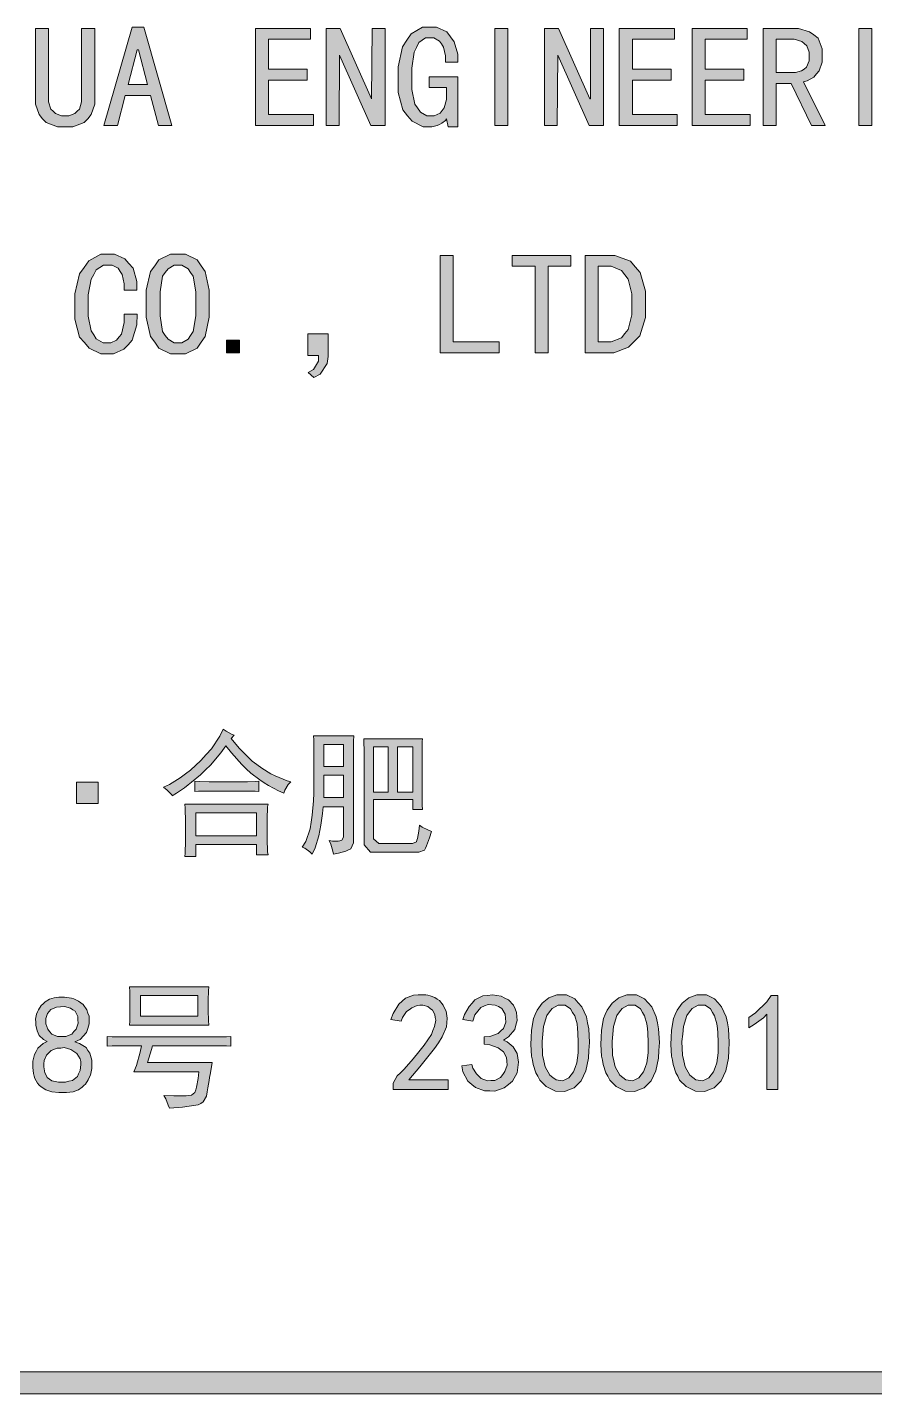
# Model space of a CAD drawing. Header units: millimetres. Extents: x 0 to 586, y 0 to 414.
# Drawn here: x 556.92 to 568.46, y 350.6 to 369.21 of the extents above; entities that cross this region are included whole.
import ezdxf

# ---------------------------------------------------------------- set-up
doc = ezdxf.new("R2010")
doc.units = ezdxf.units.MM

msp = doc.modelspace()

# ---------------------------------------------------------------- hatches: boundary and pattern name
h = msp.add_hatch(color=0)
h.dxf.hatch_style = 2
h.paths.add_polyline_path([(557.840444, 368.261194), (557.840444, 368.165944), (557.791056, 368.021306), (557.745194, 367.964861), (557.695806, 367.911944), (557.540583, 367.8555), (557.438278, 367.8555), (557.332444, 367.8555), (557.18075, 367.911944), (557.131361, 367.964861), (557.0855, 368.021306), (557.036111, 368.165944), (557.036111, 368.261194), (557.036111, 369.196056), (557.2125, 369.196056), (557.2125, 368.261194), (557.2125, 368.194167), (557.24425, 368.095389), (557.276, 368.067167), (557.30775, 368.035417), (557.388889, 368.003667), (557.438278, 368.003667), (557.487667, 368.003667), (557.568806, 368.035417), (557.600556, 368.067167), (557.632306, 368.095389), (557.660528, 368.194167), (557.660528, 368.261194), (557.660528, 369.196056), (557.840444, 369.196056)])
h = msp.add_hatch(color=0)
h.paths.add_polyline_path([(558.891722, 367.873139), (558.708278, 367.873139), (558.598917, 368.282361), (558.256722, 368.282361), (558.150889, 367.873139), (557.963917, 367.873139), (558.351972, 369.210167), (558.507194, 369.210167)])
h.paths.add_polyline_path([(558.560111, 368.430528), (558.436639, 368.90325), (558.419, 368.90325), (558.295528, 368.430528)])
h = msp.add_hatch(color=0)
h.dxf.hatch_style = 2
h.paths.add_polyline_path([(560.817889, 367.873139), (560.031194, 367.873139), (560.031194, 369.196056), (560.779083, 369.196056), (560.779083, 369.047889), (560.207583, 369.047889), (560.207583, 368.638667), (560.733222, 368.638667), (560.733222, 368.4905), (560.207583, 368.4905), (560.207583, 368.021306), (560.817889, 368.021306)])
h = msp.add_hatch(color=0)
h.dxf.hatch_style = 2
h.paths.add_polyline_path([(561.795083, 367.873139), (561.601056, 367.873139), (561.174194, 368.832694), (561.167139, 367.873139), (560.99075, 367.873139), (560.99075, 369.196056), (561.18125, 369.196056), (561.608111, 368.2365), (561.615167, 369.196056), (561.795083, 369.196056)])
h = msp.add_hatch(color=0)
h.dxf.hatch_style = 2
h.paths.add_polyline_path([(562.782861, 367.8555), (562.652333, 367.8555), (562.631167, 367.964861), (562.613528, 367.943694), (562.567667, 367.904889), (562.532389, 367.88725), (562.500639, 367.873139), (562.430083, 367.8555), (562.391278, 367.8555), (562.310139, 367.8555), (562.161972, 367.933111), (562.098472, 368.007194), (562.034972, 368.084806), (561.971472, 368.324694), (561.971472, 368.4905), (561.971472, 368.673944), (562.031444, 368.945583), (562.087889, 369.033778), (562.147861, 369.121972), (562.303083, 369.210167), (562.405389, 369.210167), (562.493583, 369.210167), (562.634694, 369.146667), (562.684083, 369.079639), (562.733472, 369.012611), (562.782861, 368.843278), (562.782861, 368.737444), (562.613528, 368.737444), (562.613528, 368.822111), (562.588833, 368.942056), (562.560611, 368.984389), (562.532389, 369.023194), (562.454778, 369.065528), (562.405389, 369.065528), (562.341889, 369.065528), (562.250167, 369.002028), (562.218417, 368.935), (562.190194, 368.8715), (562.158444, 368.656306), (562.158444, 368.508139), (562.158444, 368.3635), (562.19725, 368.165944), (562.236056, 368.113028), (562.274861, 368.056583), (562.363056, 368.003667), (562.412444, 368.003667), (562.461833, 368.003667), (562.542972, 368.042472), (562.571194, 368.07775), (562.599417, 368.113028), (562.631167, 368.229444), (562.631167, 368.307056), (562.631167, 368.391722), (562.391278, 368.391722), (562.391278, 368.536361), (562.782861, 368.536361)])
h = msp.add_hatch(color=0)
h.dxf.hatch_style = 2
h.paths.add_polyline_path([(563.463722, 367.873139), (563.287333, 367.873139), (563.287333, 369.196056), (563.463722, 369.196056)])
h = msp.add_hatch(color=0)
h.dxf.hatch_style = 2
h.paths.add_polyline_path([(564.765472, 367.873139), (564.571444, 367.873139), (564.144583, 368.832694), (564.137528, 367.873139), (563.961139, 367.873139), (563.961139, 369.196056), (564.155167, 369.196056), (564.5785, 368.2365), (564.589083, 368.2365), (564.589083, 369.196056), (564.765472, 369.196056)])
h = msp.add_hatch(color=0)
h.dxf.hatch_style = 2
h.paths.add_polyline_path([(565.770889, 367.873139), (564.980667, 367.873139), (564.980667, 369.196056), (565.732083, 369.196056), (565.732083, 369.047889), (565.160583, 369.047889), (565.160583, 368.638667), (565.686222, 368.638667), (565.686222, 368.4905), (565.160583, 368.4905), (565.160583, 368.021306), (565.770889, 368.021306)])
h = msp.add_hatch(color=0)
h.dxf.hatch_style = 2
h.paths.add_polyline_path([(566.762194, 367.873139), (565.971972, 367.873139), (565.971972, 369.196056), (566.723389, 369.196056), (566.723389, 369.047889), (566.151889, 369.047889), (566.151889, 368.638667), (566.677528, 368.638667), (566.677528, 368.4905), (566.151889, 368.4905), (566.151889, 368.021306), (566.762194, 368.021306)])
h = msp.add_hatch(color=0)
h.paths.add_polyline_path([(567.781722, 367.873139), (567.598278, 367.873139), (567.319583, 368.444639), (567.1185, 368.444639), (567.1185, 367.873139), (566.938583, 367.873139), (566.938583, 369.196056), (567.326639, 369.196056), (567.418361, 369.196056), (567.570056, 369.150194), (567.630028, 369.107861), (567.686472, 369.062), (567.742917, 368.917361), (567.742917, 368.815056), (567.742917, 368.737444), (567.704111, 368.6175), (567.665306, 368.575167), (567.630028, 368.532833), (567.538306, 368.479917), (567.488917, 368.469333)])
h.paths.add_polyline_path([(567.566528, 368.815056), (567.566528, 368.8715), (567.534778, 368.956167), (567.4995, 368.987917), (567.46775, 369.016139), (567.361917, 369.047889), (567.287833, 369.047889), (567.1185, 369.047889), (567.1185, 368.592806), (567.333694, 368.592806), (567.379556, 368.592806), (567.460694, 368.6175), (567.495972, 368.642194), (567.53125, 368.666889), (567.566528, 368.755083)])
h = msp.add_hatch(color=0)
h.dxf.hatch_style = 2
h.paths.add_polyline_path([(568.416722, 367.873139), (568.240333, 367.873139), (568.240333, 369.196056), (568.416722, 369.196056)])
h = msp.add_hatch(color=0)
h.dxf.hatch_style = 2
h.paths.add_polyline_path([(558.419, 365.304917), (558.415472, 365.160278), (558.351972, 364.952139), (558.295528, 364.888639), (558.235556, 364.828667), (558.097972, 364.765167), (558.016833, 364.765167), (557.921583, 364.765167), (557.762833, 364.83925), (557.699333, 364.916861), (557.632306, 364.990944), (557.568806, 365.234361), (557.568806, 365.400167), (557.568806, 365.580083), (557.632306, 365.851722), (557.695806, 365.939917), (557.759306, 366.031639), (557.921583, 366.119833), (558.023889, 366.119833), (558.108556, 366.119833), (558.249667, 366.056333), (558.306111, 365.992833), (558.362556, 365.929333), (558.415472, 365.749417), (558.411944, 365.633), (558.239083, 365.633), (558.239083, 365.717667), (558.214389, 365.844667), (558.186167, 365.887), (558.157944, 365.929333), (558.076806, 365.971667), (558.023889, 365.971667), (557.960389, 365.971667), (557.861611, 365.908167), (557.826333, 365.844667), (557.791056, 365.781167), (557.75225, 365.565972), (557.75225, 365.414278), (557.75225, 365.276694), (557.791056, 365.079139), (557.826333, 365.022694), (557.861611, 364.969778), (557.956861, 364.913333), (558.016833, 364.913333), (558.059167, 364.913333), (558.136778, 364.952139), (558.172056, 364.994472), (558.203806, 365.033278), (558.239083, 365.192028), (558.239083, 365.304917)])
h = msp.add_hatch(color=0)
h.paths.add_polyline_path([(559.399722, 365.446028), (559.399722, 365.262583), (559.343278, 365.001528), (559.290361, 364.923917), (559.233917, 364.842778), (559.075167, 364.765167), (558.976389, 364.765167), (558.874083, 364.765167), (558.715333, 364.842778), (558.658889, 364.923917), (558.598917, 365.001528), (558.542472, 365.262583), (558.542472, 365.446028), (558.542472, 365.629472), (558.598917, 365.887), (558.658889, 365.964611), (558.715333, 366.042222), (558.874083, 366.119833), (558.976389, 366.119833), (559.075167, 366.119833), (559.233917, 366.042222), (559.290361, 365.964611), (559.343278, 365.887), (559.399722, 365.629472)])
h.paths.add_polyline_path([(559.216278, 365.446028), (559.216278, 365.608306), (559.181, 365.819972), (559.145722, 365.872889), (559.110444, 365.922278), (559.025778, 365.971667), (558.976389, 365.971667), (558.923472, 365.971667), (558.838806, 365.922278), (558.8, 365.872889), (558.764722, 365.819972), (558.729444, 365.608306), (558.729444, 365.446028), (558.729444, 365.28375), (558.764722, 365.068556), (558.8, 365.015639), (558.838806, 364.962722), (558.923472, 364.913333), (558.976389, 364.913333), (559.025778, 364.913333), (559.110444, 364.962722), (559.145722, 365.015639), (559.181, 365.068556), (559.216278, 365.28375)])
h = msp.add_hatch(color=0)
h.dxf.hatch_style = 2
h.paths.add_polyline_path([(563.347306, 364.779278), (562.542972, 364.779278), (562.542972, 366.102194), (562.719361, 366.102194), (562.719361, 364.927444), (563.347306, 364.927444)])
h = msp.add_hatch(color=0)
h.dxf.hatch_style = 2
h.paths.add_polyline_path([(564.320972, 365.957556), (564.014056, 365.957556), (564.014056, 364.779278), (563.834139, 364.779278), (563.834139, 365.957556), (563.523694, 365.957556), (563.523694, 366.102194), (564.320972, 366.102194)])
h = msp.add_hatch(color=0)
h.paths.add_polyline_path([(565.336972, 365.438972), (565.336972, 365.259056), (565.259361, 365.008583), (565.185278, 364.930972), (565.107667, 364.856889), (564.906583, 364.779278), (564.779583, 364.779278), (564.515, 364.779278), (564.515, 366.102194), (564.779583, 366.102194), (564.920694, 366.102194), (565.132361, 366.024583), (565.199389, 365.9505), (565.266417, 365.872889), (565.336972, 365.615361)])
h.paths.add_polyline_path([(565.15, 365.438972), (565.15, 365.580083), (565.104139, 365.781167), (565.058278, 365.841139), (565.012417, 365.897583), (564.871306, 365.957556), (564.779583, 365.957556), (564.694917, 365.957556), (564.694917, 364.927444), (564.779583, 364.927444), (564.871306, 364.927444), (565.012417, 364.983889), (565.058278, 365.040333), (565.104139, 365.096778), (565.15, 365.294333)])
h = msp.add_hatch(color=0)
h.dxf.hatch_style = 2
h.paths.add_polyline_path([(559.812472, 364.779278), (559.632556, 364.779278), (559.632556, 364.952139), (559.812472, 364.952139)])
h = msp.add_hatch(color=0)
h.dxf.hatch_style = 2
h.paths.add_polyline_path([(560.740278, 365.036806), (561.018972, 365.036806), (561.018972, 364.726361), (561.004861, 364.631111), (560.909611, 364.486472), (560.824944, 364.440611), (560.747333, 364.511167), (560.817889, 364.549972), (560.884917, 364.662861), (560.884917, 364.740472), (560.740278, 364.740472)])
h = msp.add_hatch(color=0)
h.dxf.hatch_style = 2
h.paths.add_polyline_path([(559.699583, 359.526417), (559.808944, 359.395889), (559.981806, 359.215972), (560.048833, 359.170111), (560.115861, 359.120722), (560.239333, 359.046639), (560.295778, 359.018417), (560.352222, 358.993722), (560.458056, 358.951389), (560.510972, 358.937278), (560.475694, 358.898472), (560.426306, 358.820861), (560.415722, 358.782056), (560.341639, 358.813806), (560.207583, 358.887889), (560.147611, 358.923167), (560.087639, 358.961972), (559.967694, 359.053694), (559.904194, 359.113667), (559.844222, 359.170111), (559.703111, 359.328861), (559.6255, 359.427639), (559.554944, 359.328861), (559.417361, 359.163056), (559.346806, 359.099556), (559.279778, 359.032528), (559.159833, 358.930222), (559.113972, 358.894944), (559.064583, 358.856139), (558.955222, 358.782056), (558.89525, 358.74325), (558.888194, 358.760889), (558.828222, 358.820861), (558.778833, 358.863194), (558.856444, 358.902), (559.004611, 358.990194), (559.075167, 359.043111), (559.145722, 359.096028), (559.286833, 359.226556), (559.357389, 359.307694), (559.427944, 359.385306), (559.544361, 359.558167), (559.590222, 359.653417), (559.629028, 359.625194), (559.703111, 359.586389), (559.738389, 359.572278)])
h = msp.add_hatch(color=0)
h.paths.add_polyline_path([(561.033083, 358.136472), (561.078944, 358.129417), (561.153028, 358.129417), (561.177722, 358.132944), (561.202417, 358.14), (561.227111, 358.182333), (561.227111, 358.224667), (561.227111, 358.595083), (560.951944, 358.595083), (560.941361, 358.506889), (560.920194, 358.344611), (560.906083, 358.274056), (560.891972, 358.199972), (560.839056, 358.037694), (560.80025, 357.9495), (560.7685, 357.984778), (560.701472, 358.034167), (560.666194, 358.04475), (560.712056, 358.122361), (560.772028, 358.295222), (560.786139, 358.386944), (560.80025, 358.482194), (560.817889, 358.676222), (560.821417, 358.782056), (560.821417, 358.887889), (560.824944, 359.106611), (560.824944, 359.2195), (560.824944, 359.335917), (560.821417, 359.508778), (560.817889, 359.561694), (561.368222, 359.561694), (561.364694, 359.487611), (561.361167, 359.342972), (561.361167, 359.272417), (561.361167, 358.17175), (561.361167, 358.104722), (561.325889, 358.023583), (561.294139, 358.009472), (561.258861, 357.991833), (561.160083, 357.963611), (561.093056, 357.9495), (561.082472, 357.991833), (561.05425, 358.087083)])
h.paths.add_polyline_path([(561.227111, 358.722083), (561.227111, 359.029), (560.959, 359.029), (560.959, 358.722083)])
h.paths.add_polyline_path([(561.227111, 359.145417), (561.227111, 359.445278), (560.959, 359.445278), (560.959, 359.145417)])
h = msp.add_hatch(color=0)
h.paths.add_polyline_path([(562.303083, 359.519361), (562.299556, 359.484083), (562.296028, 359.258306), (562.296028, 359.064278), (562.296028, 358.87025), (562.299556, 358.619778), (562.303083, 358.559806), (562.169028, 358.559806), (562.169028, 358.693861), (561.636333, 358.693861), (561.636333, 358.224667), (561.636333, 358.161167), (561.706889, 358.097667), (561.777444, 358.097667), (562.126694, 358.097667), (562.1655, 358.097667), (562.218417, 358.118833), (562.225472, 358.143528), (562.236056, 358.164694), (562.253694, 358.263472), (562.26075, 358.344611), (562.296028, 358.319917), (562.377167, 358.281111), (562.423028, 358.259944), (562.398333, 358.175278), (562.356, 358.062389), (562.341889, 358.034167), (562.327778, 358.005944), (562.250167, 357.977722), (562.186667, 357.977722), (561.678667, 357.977722), (561.594, 357.977722), (561.509333, 358.080028), (561.509333, 358.178806), (561.509333, 359.304167), (561.509333, 359.367667), (561.505806, 359.4735), (561.502278, 359.519361)])
h.paths.add_polyline_path([(562.169028, 358.796167), (562.169028, 359.413528), (561.960889, 359.413528), (561.960889, 358.796167)])
h.paths.add_polyline_path([(561.833889, 358.796167), (561.833889, 359.413528), (561.636333, 359.413528), (561.636333, 358.796167)])
h = msp.add_hatch(color=0)
h.dxf.hatch_style = 2
h.paths.add_polyline_path([(557.5935, 358.930222), (557.886306, 358.930222), (557.886306, 358.640944), (557.5935, 358.640944)])
h = msp.add_hatch(color=0)
h.dxf.hatch_style = 2
h.paths.add_polyline_path([(559.865389, 358.937278), (559.921833, 358.937278), (560.027667, 358.940806), (560.073528, 358.944333), (560.073528, 358.803222), (560.024139, 358.80675), (559.921833, 358.810278), (559.872444, 358.810278), (559.456167, 358.810278), (559.375028, 358.810278), (559.251556, 358.80675), (559.202167, 358.803222), (559.202167, 358.944333), (559.272722, 358.940806), (559.399722, 358.937278), (559.456167, 358.937278)])
h = msp.add_hatch(color=0)
h.paths.add_polyline_path([(560.200528, 358.633889), (560.193472, 358.595083), (560.189944, 358.42575), (560.189944, 358.291694), (560.189944, 358.157639), (560.193472, 357.98125), (560.200528, 357.942444), (560.041778, 357.942444), (560.041778, 358.083556), (559.216278, 358.083556), (559.216278, 357.91775), (559.068111, 357.91775), (559.071639, 357.963611), (559.075167, 358.132944), (559.075167, 358.259944), (559.075167, 358.390472), (559.071639, 358.577444), (559.068111, 358.633889)])
h.paths.add_polyline_path([(560.041778, 358.199972), (560.041778, 358.513944), (559.216278, 358.513944), (559.216278, 358.199972)])
h = msp.add_hatch(color=0)
h.paths.add_polyline_path([(559.392667, 356.146806), (559.389139, 356.090361), (559.385611, 355.963361), (559.385611, 355.892806), (559.385611, 355.82225), (559.389139, 355.688194), (559.392667, 355.624694), (558.313167, 355.624694), (558.316694, 355.677611), (558.320222, 355.801083), (558.320222, 355.871639), (558.320222, 355.945722), (558.316694, 356.083306), (558.313167, 356.146806)])
h.paths.add_polyline_path([(559.2445, 355.744639), (559.2445, 356.026861), (558.464861, 356.026861), (558.464861, 355.744639)])
h = msp.add_hatch(color=0)
h.paths.add_polyline_path([(556.997306, 355.088472), (556.997306, 355.134333), (557.018472, 355.222528), (557.043167, 355.264861), (557.064333, 355.307194), (557.138417, 355.374222), (557.191333, 355.402444), (557.145472, 355.427139), (557.0855, 355.483583), (557.071389, 355.515333), (557.057278, 355.547083), (557.039639, 355.621167), (557.039639, 355.6635), (557.036111, 355.702306), (557.046694, 355.772861), (557.060806, 355.804611), (557.074917, 355.832833), (557.113722, 355.889278), (557.138417, 355.913972), (557.166639, 355.942194), (557.223083, 355.977472), (557.254833, 355.984528), (557.286583, 355.995111), (557.353611, 356.005694), (557.392417, 356.005694), (557.427694, 356.005694), (557.494722, 355.995111), (557.526472, 355.988056), (557.554694, 355.981), (557.618194, 355.94925), (557.653472, 355.924556), (557.685222, 355.903389), (557.734611, 355.832833), (557.748722, 355.786972), (557.762833, 355.744639), (557.762833, 355.638806), (557.745194, 355.578833), (557.727556, 355.522389), (557.642889, 355.427139), (557.568806, 355.395389), (557.632306, 355.374222), (557.724028, 355.317778), (557.748722, 355.278972), (557.773417, 355.240167), (557.801639, 355.144917), (557.801639, 355.088472), (557.801639, 355.032028), (557.784, 354.943833), (557.766361, 354.912083), (557.75225, 354.876806), (557.713444, 354.820361), (557.692278, 354.799194), (557.671111, 354.778028), (557.618194, 354.74275), (557.582917, 354.728639), (557.547639, 354.714528), (557.455917, 354.703944), (557.403, 354.703944), (557.350083, 354.703944), (557.254833, 354.714528), (557.216028, 354.728639), (557.177222, 354.74275), (557.113722, 354.781556), (557.0855, 354.80625), (557.060806, 354.830944), (557.025528, 354.894444), (557.014944, 354.929722), (557.007889, 354.965), (556.997306, 355.046139)])
h.paths.add_polyline_path([(557.149, 355.095528), (557.149, 355.053194), (557.163111, 354.972056), (557.18075, 354.940306), (557.194861, 354.908556), (557.258361, 354.862694), (557.304222, 354.855639), (557.346556, 354.845056), (557.441806, 354.848583), (557.487667, 354.859167), (557.537056, 354.86975), (557.604083, 354.922667), (557.621722, 354.961472), (557.642889, 355.003806), (557.653472, 355.084944), (557.649944, 355.127278), (557.642889, 355.166083), (557.597028, 355.236639), (557.554694, 355.264861), (557.515889, 355.293083), (557.424167, 355.317778), (557.378306, 355.310722), (557.328917, 355.307194), (557.247778, 355.275444), (557.216028, 355.243694), (557.184278, 355.215472), (557.152528, 355.141389)])
h.paths.add_polyline_path([(557.177222, 355.677611), (557.177222, 355.638806), (557.201917, 355.56825), (557.226611, 355.5365), (557.254833, 355.501222), (557.335972, 355.469472), (557.392417, 355.469472), (557.448861, 355.469472), (557.53, 355.501222), (557.558222, 355.5365), (557.586444, 355.56825), (557.614667, 355.649389), (557.611139, 355.69525), (557.611139, 355.741111), (557.575861, 355.811667), (557.544111, 355.832833), (557.512361, 355.854), (557.427694, 355.875167), (557.374778, 355.871639), (557.318333, 355.868111), (557.24425, 355.836361), (557.219556, 355.808139), (557.198389, 355.779917), (557.177222, 355.712889)])
h = msp.add_hatch(color=0)
h.dxf.hatch_style = 2
h.paths.add_polyline_path([(561.900917, 354.7745), (561.904444, 354.830944), (561.957361, 354.93325), (562.003222, 354.975583), (562.052611, 355.021444), (562.176083, 355.162556), (562.250167, 355.257806), (562.32425, 355.349528), (562.423028, 355.497694), (562.444194, 355.550611), (562.465361, 355.603528), (562.483, 355.691722), (562.475944, 355.727), (562.472417, 355.765806), (562.437139, 355.825778), (562.405389, 355.850472), (562.377167, 355.875167), (562.306611, 355.896333), (562.267806, 355.892806), (562.229, 355.889278), (562.154917, 355.857528), (562.119639, 355.832833), (562.084361, 355.808139), (562.031444, 355.727), (562.013806, 355.677611), (561.869167, 355.698778), (561.900917, 355.783444), (561.978528, 355.910444), (562.024389, 355.94925), (562.07025, 355.988056), (562.179611, 356.030389), (562.243111, 356.033917), (562.278389, 356.037444), (562.345417, 356.033917), (562.377167, 356.030389), (562.405389, 356.023333), (562.468889, 355.998639), (562.500639, 355.977472), (562.532389, 355.956306), (562.581778, 355.896333), (562.602944, 355.854), (562.624111, 355.815194), (562.638222, 355.716417), (562.634694, 355.656444), (562.627639, 355.6), (562.571194, 355.462417), (562.518278, 355.381278), (562.465361, 355.303667), (562.264278, 355.053194), (562.116111, 354.880333), (562.652333, 354.880333), (562.652333, 354.746278), (561.900917, 354.746278)])
h = msp.add_hatch(color=0)
h.dxf.hatch_style = 2
h.paths.add_polyline_path([(562.839306, 355.067306), (562.973361, 355.088472), (562.987472, 355.039083), (563.036861, 354.961472), (563.068611, 354.929722), (563.100361, 354.897972), (563.185028, 354.866222), (563.234417, 354.86975), (563.287333, 354.86975), (563.364944, 354.912083), (563.396694, 354.950889), (563.424917, 354.989694), (563.453139, 355.077889), (563.449611, 355.130806), (563.446083, 355.180194), (563.40375, 355.257806), (563.368472, 355.286028), (563.333194, 355.31425), (563.220306, 355.353056), (563.142694, 355.363639), (563.142694, 355.462417), (563.220306, 355.469472), (563.333194, 355.508278), (563.368472, 355.543556), (563.40375, 355.575306), (563.4355, 355.6635), (563.431972, 355.716417), (563.428444, 355.772861), (563.382583, 355.850472), (563.336722, 355.875167), (563.290861, 355.896333), (563.195611, 355.903389), (563.146222, 355.88575), (563.096833, 355.864583), (563.015694, 355.762278), (562.987472, 355.677611), (562.853417, 355.698778), (562.874583, 355.765806), (562.938083, 355.878694), (562.976889, 355.921028), (563.015694, 355.966889), (563.121528, 356.019806), (563.188556, 356.026861), (563.255583, 356.033917), (563.372, 356.016278), (563.421389, 355.991583), (563.470778, 355.966889), (563.541333, 355.892806), (563.5625, 355.843417), (563.583667, 355.794028), (563.590722, 355.684667), (563.573083, 355.624694), (563.558972, 355.564722), (563.474306, 355.462417), (563.40375, 355.416556), (563.456667, 355.395389), (563.534278, 355.328361), (563.5625, 355.2825), (563.590722, 355.236639), (563.608361, 355.120222), (563.601306, 355.046139), (563.590722, 354.975583), (563.527222, 354.859167), (563.470778, 354.813306), (563.414333, 354.767444), (563.287333, 354.725111), (563.216778, 354.728639), (563.146222, 354.728639), (563.02275, 354.7745), (562.973361, 354.816833), (562.920444, 354.859167), (562.853417, 354.986167)])
h = msp.add_hatch(color=0)
h.paths.add_polyline_path([(563.781222, 355.455361), (563.788278, 355.554139), (563.812972, 355.712889), (563.837667, 355.769333), (563.862361, 355.825778), (563.932917, 355.921028), (563.97525, 355.959833), (564.021111, 355.995111), (564.130472, 356.033917), (564.1975, 356.033917), (564.261, 356.033917), (564.373889, 355.981), (564.423278, 355.924556), (564.472667, 355.871639), (564.532639, 355.737583), (564.550278, 355.652917), (564.564389, 355.571778), (564.574972, 355.384806), (564.567917, 355.278972), (564.560861, 355.173139), (564.525583, 355.000278), (564.493833, 354.93325), (564.462083, 354.866222), (564.366833, 354.770972), (564.303333, 354.746278), (564.239833, 354.721583), (564.112833, 354.725111), (564.049333, 354.756861), (563.985833, 354.788611), (563.897639, 354.873278), (563.872944, 354.926194), (563.844722, 354.975583), (563.809444, 355.088472), (563.798861, 355.144917), (563.788278, 355.201361), (563.777694, 355.360111)])
h.paths.add_polyline_path([(563.939972, 355.501222), (563.929389, 355.398917), (563.936444, 355.215472), (563.954083, 355.137861), (563.971722, 355.056722), (564.035222, 354.943833), (564.077556, 354.908556), (564.119889, 354.876806), (564.208083, 354.862694), (564.250417, 354.883861), (564.296278, 354.905028), (564.359778, 354.986167), (564.380944, 355.046139), (564.402111, 355.109639), (564.423278, 355.243694), (564.423278, 355.31425), (564.423278, 355.388333), (564.416222, 355.518861), (564.412694, 355.578833), (564.405639, 355.638806), (564.373889, 355.748167), (564.345667, 355.794028), (564.317444, 355.843417), (564.243361, 355.892806), (564.1975, 355.896333), (564.148111, 355.896333), (564.066972, 355.850472), (564.031694, 355.804611), (563.996417, 355.755222), (563.950556, 355.603528)])
h = msp.add_hatch(color=0)
h.paths.add_polyline_path([(564.733722, 355.455361), (564.73725, 355.554139), (564.765472, 355.712889), (564.790167, 355.769333), (564.814861, 355.825778), (564.885417, 355.921028), (564.92775, 355.959833), (564.973611, 355.995111), (565.082972, 356.033917), (565.146472, 356.033917), (565.2135, 356.033917), (565.326389, 355.981), (565.375778, 355.924556), (565.425167, 355.871639), (565.485139, 355.737583), (565.502778, 355.652917), (565.516889, 355.571778), (565.527472, 355.384806), (565.520417, 355.278972), (565.513361, 355.173139), (565.478083, 355.000278), (565.446333, 354.93325), (565.414583, 354.866222), (565.319333, 354.770972), (565.255833, 354.746278), (565.192333, 354.721583), (565.065333, 354.725111), (565.001833, 354.756861), (564.938333, 354.788611), (564.850139, 354.873278), (564.825444, 354.926194), (564.797222, 354.975583), (564.761944, 355.088472), (564.751361, 355.144917), (564.73725, 355.201361), (564.730194, 355.360111)])
h.paths.add_polyline_path([(564.892472, 355.501222), (564.881889, 355.398917), (564.888944, 355.215472), (564.906583, 355.137861), (564.924222, 355.056722), (564.987722, 354.943833), (565.030056, 354.908556), (565.072389, 354.876806), (565.160583, 354.862694), (565.202917, 354.883861), (565.248778, 354.905028), (565.312278, 354.986167), (565.333444, 355.046139), (565.354611, 355.109639), (565.375778, 355.243694), (565.375778, 355.31425), (565.375778, 355.388333), (565.368722, 355.518861), (565.365194, 355.578833), (565.358139, 355.638806), (565.326389, 355.748167), (565.298167, 355.794028), (565.269944, 355.843417), (565.195861, 355.892806), (565.146472, 355.896333), (565.100611, 355.896333), (565.019472, 355.850472), (564.984194, 355.804611), (564.948917, 355.755222), (564.903056, 355.603528)])
h = msp.add_hatch(color=0)
h.paths.add_polyline_path([(565.686222, 355.455361), (565.68975, 355.554139), (565.717972, 355.712889), (565.742667, 355.769333), (565.767361, 355.825778), (565.837917, 355.921028), (565.88025, 355.959833), (565.926111, 355.995111), (566.035472, 356.033917), (566.098972, 356.033917), (566.166, 356.033917), (566.278889, 355.981), (566.328278, 355.924556), (566.374139, 355.871639), (566.437639, 355.737583), (566.455278, 355.652917), (566.469389, 355.571778), (566.476444, 355.384806), (566.472917, 355.278972), (566.465861, 355.173139), (566.430583, 355.000278), (566.398833, 354.93325), (566.367083, 354.866222), (566.271833, 354.770972), (566.208333, 354.746278), (566.144833, 354.721583), (566.017833, 354.725111), (565.954333, 354.756861), (565.890833, 354.788611), (565.802639, 354.873278), (565.777944, 354.926194), (565.749722, 354.975583), (565.714444, 355.088472), (565.703861, 355.144917), (565.68975, 355.201361), (565.682694, 355.360111)])
h.paths.add_polyline_path([(565.844972, 355.501222), (565.830861, 355.398917), (565.841444, 355.215472), (565.859083, 355.137861), (565.876722, 355.056722), (565.940222, 354.943833), (565.982556, 354.908556), (566.024889, 354.876806), (566.113083, 354.862694), (566.155417, 354.883861), (566.201278, 354.905028), (566.264778, 354.986167), (566.285944, 355.046139), (566.307111, 355.109639), (566.328278, 355.243694), (566.328278, 355.31425), (566.328278, 355.388333), (566.321222, 355.518861), (566.317694, 355.578833), (566.310639, 355.638806), (566.278889, 355.748167), (566.250667, 355.794028), (566.222444, 355.843417), (566.148361, 355.892806), (566.098972, 355.896333), (566.053111, 355.896333), (565.971972, 355.850472), (565.936694, 355.804611), (565.901417, 355.755222), (565.855556, 355.603528)])
h = msp.add_hatch(color=0)
h.dxf.hatch_style = 2
h.paths.add_polyline_path([(566.987972, 355.772861), (566.942111, 355.723472), (566.818639, 355.63175), (566.744556, 355.585889), (566.744556, 355.727), (566.836278, 355.7905), (566.987972, 355.942194), (567.047944, 356.026861), (567.139667, 356.026861), (567.139667, 354.746278), (566.987972, 354.746278)])
h = msp.add_hatch(color=0)
h.dxf.hatch_style = 2
h.paths.add_polyline_path([(559.438528, 355.462417), (559.509083, 355.462417), (559.636083, 355.465944), (559.692528, 355.469472), (559.692528, 355.335417), (559.636083, 355.338944), (559.509083, 355.342472), (559.438528, 355.342472), (558.627139, 355.342472), (558.613028, 355.289556), (558.57775, 355.173139), (558.560111, 355.113167), (559.438528, 355.113167), (559.427944, 355.053194), (559.410306, 354.950889), (559.40325, 354.912083), (559.399722, 354.86975), (559.382083, 354.770972), (559.3715, 354.714528), (559.360917, 354.654556), (559.315056, 354.576944), (559.283306, 354.555778), (559.248028, 354.538139), (559.036361, 354.506389), (558.856444, 354.492278), (558.842333, 354.534611), (558.807056, 354.619278), (558.782361, 354.665139), (558.916417, 354.661611), (559.08575, 354.661611), (559.121028, 354.665139), (559.156306, 354.668667), (559.202167, 354.707472), (559.216278, 354.74275), (559.226861, 354.778028), (559.248028, 354.897972), (559.258611, 354.986167), (558.373139, 354.986167), (558.408417, 355.074361), (558.461333, 355.254278), (558.478972, 355.342472), (558.299056, 355.342472), (558.221444, 355.342472), (558.076806, 355.338944), (558.009778, 355.335417), (558.009778, 355.469472), (558.076806, 355.465944), (558.221444, 355.462417), (558.299056, 355.462417)])
h = msp.add_hatch(color=0)
h.dxf.hatch_style = 2
h.paths.add_polyline_path([(575.772139, 350.901), (575.772139, 350.604667), (541.390417, 350.604667), (541.390417, 350.901)])

# ---------------------------------------------------------------- linework, layer by layer
at = {"color": 0, "lineweight": 0}
for points in [[(557.840444, 368.261194), (557.840444, 368.165944), (557.791056, 368.021306), (557.745194, 367.964861), (557.695806, 367.911944), (557.540583, 367.8555), (557.438278, 367.8555), (557.332444, 367.8555), (557.18075, 367.911944), (557.131361, 367.964861), (557.0855, 368.021306), (557.036111, 368.165944), (557.036111, 368.261194), (557.036111, 369.196056), (557.2125, 369.196056), (557.2125, 368.261194), (557.2125, 368.194167), (557.24425, 368.095389), (557.276, 368.067167), (557.30775, 368.035417), (557.388889, 368.003667), (557.438278, 368.003667), (557.487667, 368.003667), (557.568806, 368.035417), (557.600556, 368.067167), (557.632306, 368.095389), (557.660528, 368.194167), (557.660528, 368.261194), (557.660528, 369.196056), (557.840444, 369.196056)], [(558.891722, 367.873139), (558.708278, 367.873139), (558.598917, 368.282361), (558.256722, 368.282361), (558.150889, 367.873139), (557.963917, 367.873139), (558.351972, 369.210167), (558.507194, 369.210167)], [(560.817889, 367.873139), (560.031194, 367.873139), (560.031194, 369.196056), (560.779083, 369.196056), (560.779083, 369.047889), (560.207583, 369.047889), (560.207583, 368.638667), (560.733222, 368.638667), (560.733222, 368.4905), (560.207583, 368.4905), (560.207583, 368.021306), (560.817889, 368.021306)], [(561.795083, 367.873139), (561.601056, 367.873139), (561.174194, 368.832694), (561.167139, 367.873139), (560.99075, 367.873139), (560.99075, 369.196056), (561.18125, 369.196056), (561.608111, 368.2365), (561.615167, 369.196056), (561.795083, 369.196056)], [(562.782861, 367.8555), (562.652333, 367.8555), (562.631167, 367.964861), (562.613528, 367.943694), (562.567667, 367.904889), (562.532389, 367.88725), (562.500639, 367.873139), (562.430083, 367.8555), (562.391278, 367.8555), (562.310139, 367.8555), (562.161972, 367.933111), (562.098472, 368.007194), (562.034972, 368.084806), (561.971472, 368.324694), (561.971472, 368.4905), (561.971472, 368.673944), (562.031444, 368.945583), (562.087889, 369.033778), (562.147861, 369.121972), (562.303083, 369.210167), (562.405389, 369.210167), (562.493583, 369.210167), (562.634694, 369.146667), (562.684083, 369.079639), (562.733472, 369.012611), (562.782861, 368.843278), (562.782861, 368.737444), (562.613528, 368.737444), (562.613528, 368.822111), (562.588833, 368.942056), (562.560611, 368.984389), (562.532389, 369.023194), (562.454778, 369.065528), (562.405389, 369.065528), (562.341889, 369.065528), (562.250167, 369.002028), (562.218417, 368.935), (562.190194, 368.8715), (562.158444, 368.656306), (562.158444, 368.508139), (562.158444, 368.3635), (562.19725, 368.165944), (562.236056, 368.113028), (562.274861, 368.056583), (562.363056, 368.003667), (562.412444, 368.003667), (562.461833, 368.003667), (562.542972, 368.042472), (562.571194, 368.07775), (562.599417, 368.113028), (562.631167, 368.229444), (562.631167, 368.307056), (562.631167, 368.391722), (562.391278, 368.391722), (562.391278, 368.536361), (562.782861, 368.536361)], [(563.463722, 367.873139), (563.287333, 367.873139), (563.287333, 369.196056), (563.463722, 369.196056)], [(564.765472, 367.873139), (564.571444, 367.873139), (564.144583, 368.832694), (564.137528, 367.873139), (563.961139, 367.873139), (563.961139, 369.196056), (564.155167, 369.196056), (564.5785, 368.2365), (564.589083, 368.2365), (564.589083, 369.196056), (564.765472, 369.196056)], [(565.770889, 367.873139), (564.980667, 367.873139), (564.980667, 369.196056), (565.732083, 369.196056), (565.732083, 369.047889), (565.160583, 369.047889), (565.160583, 368.638667), (565.686222, 368.638667), (565.686222, 368.4905), (565.160583, 368.4905), (565.160583, 368.021306), (565.770889, 368.021306)], [(566.762194, 367.873139), (565.971972, 367.873139), (565.971972, 369.196056), (566.723389, 369.196056), (566.723389, 369.047889), (566.151889, 369.047889), (566.151889, 368.638667), (566.677528, 368.638667), (566.677528, 368.4905), (566.151889, 368.4905), (566.151889, 368.021306), (566.762194, 368.021306)], [(567.781722, 367.873139), (567.598278, 367.873139), (567.319583, 368.444639), (567.1185, 368.444639), (567.1185, 367.873139), (566.938583, 367.873139), (566.938583, 369.196056), (567.326639, 369.196056), (567.418361, 369.196056), (567.570056, 369.150194), (567.630028, 369.107861), (567.686472, 369.062), (567.742917, 368.917361), (567.742917, 368.815056), (567.742917, 368.737444), (567.704111, 368.6175), (567.665306, 368.575167), (567.630028, 368.532833), (567.538306, 368.479917), (567.488917, 368.469333)], [(568.416722, 367.873139), (568.240333, 367.873139), (568.240333, 369.196056), (568.416722, 369.196056)], [(567.566528, 368.815056), (567.566528, 368.8715), (567.534778, 368.956167), (567.4995, 368.987917), (567.46775, 369.016139), (567.361917, 369.047889), (567.287833, 369.047889), (567.1185, 369.047889), (567.1185, 368.592806), (567.333694, 368.592806), (567.379556, 368.592806), (567.460694, 368.6175), (567.495972, 368.642194), (567.53125, 368.666889), (567.566528, 368.755083)], [(558.560111, 368.430528), (558.436639, 368.90325), (558.419, 368.90325), (558.295528, 368.430528)], [(558.419, 365.304917), (558.415472, 365.160278), (558.351972, 364.952139), (558.295528, 364.888639), (558.235556, 364.828667), (558.097972, 364.765167), (558.016833, 364.765167), (557.921583, 364.765167), (557.762833, 364.83925), (557.699333, 364.916861), (557.632306, 364.990944), (557.568806, 365.234361), (557.568806, 365.400167), (557.568806, 365.580083), (557.632306, 365.851722), (557.695806, 365.939917), (557.759306, 366.031639), (557.921583, 366.119833), (558.023889, 366.119833), (558.108556, 366.119833), (558.249667, 366.056333), (558.306111, 365.992833), (558.362556, 365.929333), (558.415472, 365.749417), (558.411944, 365.633), (558.239083, 365.633), (558.239083, 365.717667), (558.214389, 365.844667), (558.186167, 365.887), (558.157944, 365.929333), (558.076806, 365.971667), (558.023889, 365.971667), (557.960389, 365.971667), (557.861611, 365.908167), (557.826333, 365.844667), (557.791056, 365.781167), (557.75225, 365.565972), (557.75225, 365.414278), (557.75225, 365.276694), (557.791056, 365.079139), (557.826333, 365.022694), (557.861611, 364.969778), (557.956861, 364.913333), (558.016833, 364.913333), (558.059167, 364.913333), (558.136778, 364.952139), (558.172056, 364.994472), (558.203806, 365.033278), (558.239083, 365.192028), (558.239083, 365.304917)], [(559.399722, 365.446028), (559.399722, 365.262583), (559.343278, 365.001528), (559.290361, 364.923917), (559.233917, 364.842778), (559.075167, 364.765167), (558.976389, 364.765167), (558.874083, 364.765167), (558.715333, 364.842778), (558.658889, 364.923917), (558.598917, 365.001528), (558.542472, 365.262583), (558.542472, 365.446028), (558.542472, 365.629472), (558.598917, 365.887), (558.658889, 365.964611), (558.715333, 366.042222), (558.874083, 366.119833), (558.976389, 366.119833), (559.075167, 366.119833), (559.233917, 366.042222), (559.290361, 365.964611), (559.343278, 365.887), (559.399722, 365.629472)], [(559.216278, 365.446028), (559.216278, 365.608306), (559.181, 365.819972), (559.145722, 365.872889), (559.110444, 365.922278), (559.025778, 365.971667), (558.976389, 365.971667), (558.923472, 365.971667), (558.838806, 365.922278), (558.8, 365.872889), (558.764722, 365.819972), (558.729444, 365.608306), (558.729444, 365.446028), (558.729444, 365.28375), (558.764722, 365.068556), (558.8, 365.015639), (558.838806, 364.962722), (558.923472, 364.913333), (558.976389, 364.913333), (559.025778, 364.913333), (559.110444, 364.962722), (559.145722, 365.015639), (559.181, 365.068556), (559.216278, 365.28375)], [(563.347306, 364.779278), (562.542972, 364.779278), (562.542972, 366.102194), (562.719361, 366.102194), (562.719361, 364.927444), (563.347306, 364.927444)], [(564.320972, 365.957556), (564.014056, 365.957556), (564.014056, 364.779278), (563.834139, 364.779278), (563.834139, 365.957556), (563.523694, 365.957556), (563.523694, 366.102194), (564.320972, 366.102194)], [(565.336972, 365.438972), (565.336972, 365.259056), (565.259361, 365.008583), (565.185278, 364.930972), (565.107667, 364.856889), (564.906583, 364.779278), (564.779583, 364.779278), (564.515, 364.779278), (564.515, 366.102194), (564.779583, 366.102194), (564.920694, 366.102194), (565.132361, 366.024583), (565.199389, 365.9505), (565.266417, 365.872889), (565.336972, 365.615361)], [(565.15, 365.438972), (565.15, 365.580083), (565.104139, 365.781167), (565.058278, 365.841139), (565.012417, 365.897583), (564.871306, 365.957556), (564.779583, 365.957556), (564.694917, 365.957556), (564.694917, 364.927444), (564.779583, 364.927444), (564.871306, 364.927444), (565.012417, 364.983889), (565.058278, 365.040333), (565.104139, 365.096778), (565.15, 365.294333)], [(559.812472, 364.779278), (559.632556, 364.779278), (559.632556, 364.952139), (559.812472, 364.952139)], [(560.740278, 365.036806), (561.018972, 365.036806), (561.018972, 364.726361), (561.004861, 364.631111), (560.909611, 364.486472), (560.824944, 364.440611), (560.747333, 364.511167), (560.817889, 364.549972), (560.884917, 364.662861), (560.884917, 364.740472), (560.740278, 364.740472)], [(559.699583, 359.526417), (559.808944, 359.395889), (559.981806, 359.215972), (560.048833, 359.170111), (560.115861, 359.120722), (560.239333, 359.046639), (560.295778, 359.018417), (560.352222, 358.993722), (560.458056, 358.951389), (560.510972, 358.937278), (560.475694, 358.898472), (560.426306, 358.820861), (560.415722, 358.782056), (560.341639, 358.813806), (560.207583, 358.887889), (560.147611, 358.923167), (560.087639, 358.961972), (559.967694, 359.053694), (559.904194, 359.113667), (559.844222, 359.170111), (559.703111, 359.328861), (559.6255, 359.427639), (559.554944, 359.328861), (559.417361, 359.163056), (559.346806, 359.099556), (559.279778, 359.032528), (559.159833, 358.930222), (559.113972, 358.894944), (559.064583, 358.856139), (558.955222, 358.782056), (558.89525, 358.74325), (558.888194, 358.760889), (558.828222, 358.820861), (558.778833, 358.863194), (558.856444, 358.902), (559.004611, 358.990194), (559.075167, 359.043111), (559.145722, 359.096028), (559.286833, 359.226556), (559.357389, 359.307694), (559.427944, 359.385306), (559.544361, 359.558167), (559.590222, 359.653417), (559.629028, 359.625194), (559.703111, 359.586389), (559.738389, 359.572278)], [(561.033083, 358.136472), (561.078944, 358.129417), (561.153028, 358.129417), (561.177722, 358.132944), (561.202417, 358.14), (561.227111, 358.182333), (561.227111, 358.224667), (561.227111, 358.595083), (560.951944, 358.595083), (560.941361, 358.506889), (560.920194, 358.344611), (560.906083, 358.274056), (560.891972, 358.199972), (560.839056, 358.037694), (560.80025, 357.9495), (560.7685, 357.984778), (560.701472, 358.034167), (560.666194, 358.04475), (560.712056, 358.122361), (560.772028, 358.295222), (560.786139, 358.386944), (560.80025, 358.482194), (560.817889, 358.676222), (560.821417, 358.782056), (560.821417, 358.887889), (560.824944, 359.106611), (560.824944, 359.2195), (560.824944, 359.335917), (560.821417, 359.508778), (560.817889, 359.561694), (561.368222, 359.561694), (561.364694, 359.487611), (561.361167, 359.342972), (561.361167, 359.272417), (561.361167, 358.17175), (561.361167, 358.104722), (561.325889, 358.023583), (561.294139, 358.009472), (561.258861, 357.991833), (561.160083, 357.963611), (561.093056, 357.9495), (561.082472, 357.991833), (561.05425, 358.087083)], [(562.303083, 359.519361), (562.299556, 359.484083), (562.296028, 359.258306), (562.296028, 359.064278), (562.296028, 358.87025), (562.299556, 358.619778), (562.303083, 358.559806), (562.169028, 358.559806), (562.169028, 358.693861), (561.636333, 358.693861), (561.636333, 358.224667), (561.636333, 358.161167), (561.706889, 358.097667), (561.777444, 358.097667), (562.126694, 358.097667), (562.1655, 358.097667), (562.218417, 358.118833), (562.225472, 358.143528), (562.236056, 358.164694), (562.253694, 358.263472), (562.26075, 358.344611), (562.296028, 358.319917), (562.377167, 358.281111), (562.423028, 358.259944), (562.398333, 358.175278), (562.356, 358.062389), (562.341889, 358.034167), (562.327778, 358.005944), (562.250167, 357.977722), (562.186667, 357.977722), (561.678667, 357.977722), (561.594, 357.977722), (561.509333, 358.080028), (561.509333, 358.178806), (561.509333, 359.304167), (561.509333, 359.367667), (561.505806, 359.4735), (561.502278, 359.519361)], [(561.227111, 359.145417), (561.227111, 359.445278), (560.959, 359.445278), (560.959, 359.145417)], [(561.833889, 358.796167), (561.833889, 359.413528), (561.636333, 359.413528), (561.636333, 358.796167)], [(562.169028, 358.796167), (562.169028, 359.413528), (561.960889, 359.413528), (561.960889, 358.796167)], [(557.5935, 358.930222), (557.886306, 358.930222), (557.886306, 358.640944), (557.5935, 358.640944)], [(559.865389, 358.937278), (559.921833, 358.937278), (560.027667, 358.940806), (560.073528, 358.944333), (560.073528, 358.803222), (560.024139, 358.80675), (559.921833, 358.810278), (559.872444, 358.810278), (559.456167, 358.810278), (559.375028, 358.810278), (559.251556, 358.80675), (559.202167, 358.803222), (559.202167, 358.944333), (559.272722, 358.940806), (559.399722, 358.937278), (559.456167, 358.937278)], [(561.227111, 358.722083), (561.227111, 359.029), (560.959, 359.029), (560.959, 358.722083)], [(560.200528, 358.633889), (560.193472, 358.595083), (560.189944, 358.42575), (560.189944, 358.291694), (560.189944, 358.157639), (560.193472, 357.98125), (560.200528, 357.942444), (560.041778, 357.942444), (560.041778, 358.083556), (559.216278, 358.083556), (559.216278, 357.91775), (559.068111, 357.91775), (559.071639, 357.963611), (559.075167, 358.132944), (559.075167, 358.259944), (559.075167, 358.390472), (559.071639, 358.577444), (559.068111, 358.633889)], [(560.041778, 358.199972), (560.041778, 358.513944), (559.216278, 358.513944), (559.216278, 358.199972)], [(559.392667, 356.146806), (559.389139, 356.090361), (559.385611, 355.963361), (559.385611, 355.892806), (559.385611, 355.82225), (559.389139, 355.688194), (559.392667, 355.624694), (558.313167, 355.624694), (558.316694, 355.677611), (558.320222, 355.801083), (558.320222, 355.871639), (558.320222, 355.945722), (558.316694, 356.083306), (558.313167, 356.146806)], [(556.997306, 355.088472), (556.997306, 355.134333), (557.018472, 355.222528), (557.043167, 355.264861), (557.064333, 355.307194), (557.138417, 355.374222), (557.191333, 355.402444), (557.145472, 355.427139), (557.0855, 355.483583), (557.071389, 355.515333), (557.057278, 355.547083), (557.039639, 355.621167), (557.039639, 355.6635), (557.036111, 355.702306), (557.046694, 355.772861), (557.060806, 355.804611), (557.074917, 355.832833), (557.113722, 355.889278), (557.138417, 355.913972), (557.166639, 355.942194), (557.223083, 355.977472), (557.254833, 355.984528), (557.286583, 355.995111), (557.353611, 356.005694), (557.392417, 356.005694), (557.427694, 356.005694), (557.494722, 355.995111), (557.526472, 355.988056), (557.554694, 355.981), (557.618194, 355.94925), (557.653472, 355.924556), (557.685222, 355.903389), (557.734611, 355.832833), (557.748722, 355.786972), (557.762833, 355.744639), (557.762833, 355.638806), (557.745194, 355.578833), (557.727556, 355.522389), (557.642889, 355.427139), (557.568806, 355.395389), (557.632306, 355.374222), (557.724028, 355.317778), (557.748722, 355.278972), (557.773417, 355.240167), (557.801639, 355.144917), (557.801639, 355.088472), (557.801639, 355.032028), (557.784, 354.943833), (557.766361, 354.912083), (557.75225, 354.876806), (557.713444, 354.820361), (557.692278, 354.799194), (557.671111, 354.778028), (557.618194, 354.74275), (557.582917, 354.728639), (557.547639, 354.714528), (557.455917, 354.703944), (557.403, 354.703944), (557.350083, 354.703944), (557.254833, 354.714528), (557.216028, 354.728639), (557.177222, 354.74275), (557.113722, 354.781556), (557.0855, 354.80625), (557.060806, 354.830944), (557.025528, 354.894444), (557.014944, 354.929722), (557.007889, 354.965), (556.997306, 355.046139)], [(559.2445, 355.744639), (559.2445, 356.026861), (558.464861, 356.026861), (558.464861, 355.744639)], [(561.900917, 354.7745), (561.904444, 354.830944), (561.957361, 354.93325), (562.003222, 354.975583), (562.052611, 355.021444), (562.176083, 355.162556), (562.250167, 355.257806), (562.32425, 355.349528), (562.423028, 355.497694), (562.444194, 355.550611), (562.465361, 355.603528), (562.483, 355.691722), (562.475944, 355.727), (562.472417, 355.765806), (562.437139, 355.825778), (562.405389, 355.850472), (562.377167, 355.875167), (562.306611, 355.896333), (562.267806, 355.892806), (562.229, 355.889278), (562.154917, 355.857528), (562.119639, 355.832833), (562.084361, 355.808139), (562.031444, 355.727), (562.013806, 355.677611), (561.869167, 355.698778), (561.900917, 355.783444), (561.978528, 355.910444), (562.024389, 355.94925), (562.07025, 355.988056), (562.179611, 356.030389), (562.243111, 356.033917), (562.278389, 356.037444), (562.345417, 356.033917), (562.377167, 356.030389), (562.405389, 356.023333), (562.468889, 355.998639), (562.500639, 355.977472), (562.532389, 355.956306), (562.581778, 355.896333), (562.602944, 355.854), (562.624111, 355.815194), (562.638222, 355.716417), (562.634694, 355.656444), (562.627639, 355.6), (562.571194, 355.462417), (562.518278, 355.381278), (562.465361, 355.303667), (562.264278, 355.053194), (562.116111, 354.880333), (562.652333, 354.880333), (562.652333, 354.746278), (561.900917, 354.746278)], [(562.839306, 355.067306), (562.973361, 355.088472), (562.987472, 355.039083), (563.036861, 354.961472), (563.068611, 354.929722), (563.100361, 354.897972), (563.185028, 354.866222), (563.234417, 354.86975), (563.287333, 354.86975), (563.364944, 354.912083), (563.396694, 354.950889), (563.424917, 354.989694), (563.453139, 355.077889), (563.449611, 355.130806), (563.446083, 355.180194), (563.40375, 355.257806), (563.368472, 355.286028), (563.333194, 355.31425), (563.220306, 355.353056), (563.142694, 355.363639), (563.142694, 355.462417), (563.220306, 355.469472), (563.333194, 355.508278), (563.368472, 355.543556), (563.40375, 355.575306), (563.4355, 355.6635), (563.431972, 355.716417), (563.428444, 355.772861), (563.382583, 355.850472), (563.336722, 355.875167), (563.290861, 355.896333), (563.195611, 355.903389), (563.146222, 355.88575), (563.096833, 355.864583), (563.015694, 355.762278), (562.987472, 355.677611), (562.853417, 355.698778), (562.874583, 355.765806), (562.938083, 355.878694), (562.976889, 355.921028), (563.015694, 355.966889), (563.121528, 356.019806), (563.188556, 356.026861), (563.255583, 356.033917), (563.372, 356.016278), (563.421389, 355.991583), (563.470778, 355.966889), (563.541333, 355.892806), (563.5625, 355.843417), (563.583667, 355.794028), (563.590722, 355.684667), (563.573083, 355.624694), (563.558972, 355.564722), (563.474306, 355.462417), (563.40375, 355.416556), (563.456667, 355.395389), (563.534278, 355.328361), (563.5625, 355.2825), (563.590722, 355.236639), (563.608361, 355.120222), (563.601306, 355.046139), (563.590722, 354.975583), (563.527222, 354.859167), (563.470778, 354.813306), (563.414333, 354.767444), (563.287333, 354.725111), (563.216778, 354.728639), (563.146222, 354.728639), (563.02275, 354.7745), (562.973361, 354.816833), (562.920444, 354.859167), (562.853417, 354.986167)], [(563.781222, 355.455361), (563.788278, 355.554139), (563.812972, 355.712889), (563.837667, 355.769333), (563.862361, 355.825778), (563.932917, 355.921028), (563.97525, 355.959833), (564.021111, 355.995111), (564.130472, 356.033917), (564.1975, 356.033917), (564.261, 356.033917), (564.373889, 355.981), (564.423278, 355.924556), (564.472667, 355.871639), (564.532639, 355.737583), (564.550278, 355.652917), (564.564389, 355.571778), (564.574972, 355.384806), (564.567917, 355.278972), (564.560861, 355.173139), (564.525583, 355.000278), (564.493833, 354.93325), (564.462083, 354.866222), (564.366833, 354.770972), (564.303333, 354.746278), (564.239833, 354.721583), (564.112833, 354.725111), (564.049333, 354.756861), (563.985833, 354.788611), (563.897639, 354.873278), (563.872944, 354.926194), (563.844722, 354.975583), (563.809444, 355.088472), (563.798861, 355.144917), (563.788278, 355.201361), (563.777694, 355.360111)], [(564.733722, 355.455361), (564.73725, 355.554139), (564.765472, 355.712889), (564.790167, 355.769333), (564.814861, 355.825778), (564.885417, 355.921028), (564.92775, 355.959833), (564.973611, 355.995111), (565.082972, 356.033917), (565.146472, 356.033917), (565.2135, 356.033917), (565.326389, 355.981), (565.375778, 355.924556), (565.425167, 355.871639), (565.485139, 355.737583), (565.502778, 355.652917), (565.516889, 355.571778), (565.527472, 355.384806), (565.520417, 355.278972), (565.513361, 355.173139), (565.478083, 355.000278), (565.446333, 354.93325), (565.414583, 354.866222), (565.319333, 354.770972), (565.255833, 354.746278), (565.192333, 354.721583), (565.065333, 354.725111), (565.001833, 354.756861), (564.938333, 354.788611), (564.850139, 354.873278), (564.825444, 354.926194), (564.797222, 354.975583), (564.761944, 355.088472), (564.751361, 355.144917), (564.73725, 355.201361), (564.730194, 355.360111)], [(565.686222, 355.455361), (565.68975, 355.554139), (565.717972, 355.712889), (565.742667, 355.769333), (565.767361, 355.825778), (565.837917, 355.921028), (565.88025, 355.959833), (565.926111, 355.995111), (566.035472, 356.033917), (566.098972, 356.033917), (566.166, 356.033917), (566.278889, 355.981), (566.328278, 355.924556), (566.374139, 355.871639), (566.437639, 355.737583), (566.455278, 355.652917), (566.469389, 355.571778), (566.476444, 355.384806), (566.472917, 355.278972), (566.465861, 355.173139), (566.430583, 355.000278), (566.398833, 354.93325), (566.367083, 354.866222), (566.271833, 354.770972), (566.208333, 354.746278), (566.144833, 354.721583), (566.017833, 354.725111), (565.954333, 354.756861), (565.890833, 354.788611), (565.802639, 354.873278), (565.777944, 354.926194), (565.749722, 354.975583), (565.714444, 355.088472), (565.703861, 355.144917), (565.68975, 355.201361), (565.682694, 355.360111)], [(566.987972, 355.772861), (566.942111, 355.723472), (566.818639, 355.63175), (566.744556, 355.585889), (566.744556, 355.727), (566.836278, 355.7905), (566.987972, 355.942194), (567.047944, 356.026861), (567.139667, 356.026861), (567.139667, 354.746278), (566.987972, 354.746278)], [(557.177222, 355.677611), (557.177222, 355.638806), (557.201917, 355.56825), (557.226611, 355.5365), (557.254833, 355.501222), (557.335972, 355.469472), (557.392417, 355.469472), (557.448861, 355.469472), (557.53, 355.501222), (557.558222, 355.5365), (557.586444, 355.56825), (557.614667, 355.649389), (557.611139, 355.69525), (557.611139, 355.741111), (557.575861, 355.811667), (557.544111, 355.832833), (557.512361, 355.854), (557.427694, 355.875167), (557.374778, 355.871639), (557.318333, 355.868111), (557.24425, 355.836361), (557.219556, 355.808139), (557.198389, 355.779917), (557.177222, 355.712889)], [(563.939972, 355.501222), (563.929389, 355.398917), (563.936444, 355.215472), (563.954083, 355.137861), (563.971722, 355.056722), (564.035222, 354.943833), (564.077556, 354.908556), (564.119889, 354.876806), (564.208083, 354.862694), (564.250417, 354.883861), (564.296278, 354.905028), (564.359778, 354.986167), (564.380944, 355.046139), (564.402111, 355.109639), (564.423278, 355.243694), (564.423278, 355.31425), (564.423278, 355.388333), (564.416222, 355.518861), (564.412694, 355.578833), (564.405639, 355.638806), (564.373889, 355.748167), (564.345667, 355.794028), (564.317444, 355.843417), (564.243361, 355.892806), (564.1975, 355.896333), (564.148111, 355.896333), (564.066972, 355.850472), (564.031694, 355.804611), (563.996417, 355.755222), (563.950556, 355.603528)], [(564.892472, 355.501222), (564.881889, 355.398917), (564.888944, 355.215472), (564.906583, 355.137861), (564.924222, 355.056722), (564.987722, 354.943833), (565.030056, 354.908556), (565.072389, 354.876806), (565.160583, 354.862694), (565.202917, 354.883861), (565.248778, 354.905028), (565.312278, 354.986167), (565.333444, 355.046139), (565.354611, 355.109639), (565.375778, 355.243694), (565.375778, 355.31425), (565.375778, 355.388333), (565.368722, 355.518861), (565.365194, 355.578833), (565.358139, 355.638806), (565.326389, 355.748167), (565.298167, 355.794028), (565.269944, 355.843417), (565.195861, 355.892806), (565.146472, 355.896333), (565.100611, 355.896333), (565.019472, 355.850472), (564.984194, 355.804611), (564.948917, 355.755222), (564.903056, 355.603528)], [(565.844972, 355.501222), (565.830861, 355.398917), (565.841444, 355.215472), (565.859083, 355.137861), (565.876722, 355.056722), (565.940222, 354.943833), (565.982556, 354.908556), (566.024889, 354.876806), (566.113083, 354.862694), (566.155417, 354.883861), (566.201278, 354.905028), (566.264778, 354.986167), (566.285944, 355.046139), (566.307111, 355.109639), (566.328278, 355.243694), (566.328278, 355.31425), (566.328278, 355.388333), (566.321222, 355.518861), (566.317694, 355.578833), (566.310639, 355.638806), (566.278889, 355.748167), (566.250667, 355.794028), (566.222444, 355.843417), (566.148361, 355.892806), (566.098972, 355.896333), (566.053111, 355.896333), (565.971972, 355.850472), (565.936694, 355.804611), (565.901417, 355.755222), (565.855556, 355.603528)], [(559.438528, 355.462417), (559.509083, 355.462417), (559.636083, 355.465944), (559.692528, 355.469472), (559.692528, 355.335417), (559.636083, 355.338944), (559.509083, 355.342472), (559.438528, 355.342472), (558.627139, 355.342472), (558.613028, 355.289556), (558.57775, 355.173139), (558.560111, 355.113167), (559.438528, 355.113167), (559.427944, 355.053194), (559.410306, 354.950889), (559.40325, 354.912083), (559.399722, 354.86975), (559.382083, 354.770972), (559.3715, 354.714528), (559.360917, 354.654556), (559.315056, 354.576944), (559.283306, 354.555778), (559.248028, 354.538139), (559.036361, 354.506389), (558.856444, 354.492278), (558.842333, 354.534611), (558.807056, 354.619278), (558.782361, 354.665139), (558.916417, 354.661611), (559.08575, 354.661611), (559.121028, 354.665139), (559.156306, 354.668667), (559.202167, 354.707472), (559.216278, 354.74275), (559.226861, 354.778028), (559.248028, 354.897972), (559.258611, 354.986167), (558.373139, 354.986167), (558.408417, 355.074361), (558.461333, 355.254278), (558.478972, 355.342472), (558.299056, 355.342472), (558.221444, 355.342472), (558.076806, 355.338944), (558.009778, 355.335417), (558.009778, 355.469472), (558.076806, 355.465944), (558.221444, 355.462417), (558.299056, 355.462417)], [(557.149, 355.095528), (557.149, 355.053194), (557.163111, 354.972056), (557.18075, 354.940306), (557.194861, 354.908556), (557.258361, 354.862694), (557.304222, 354.855639), (557.346556, 354.845056), (557.441806, 354.848583), (557.487667, 354.859167), (557.537056, 354.86975), (557.604083, 354.922667), (557.621722, 354.961472), (557.642889, 355.003806), (557.653472, 355.084944), (557.649944, 355.127278), (557.642889, 355.166083), (557.597028, 355.236639), (557.554694, 355.264861), (557.515889, 355.293083), (557.424167, 355.317778), (557.378306, 355.310722), (557.328917, 355.307194), (557.247778, 355.275444), (557.216028, 355.243694), (557.184278, 355.215472), (557.152528, 355.141389)], [(575.772139, 350.901), (575.772139, 350.604667), (541.390417, 350.604667), (541.390417, 350.901)]]:
    msp.add_lwpolyline(points, close=True, dxfattribs=at)

doc.saveas('drawing.dxf')
